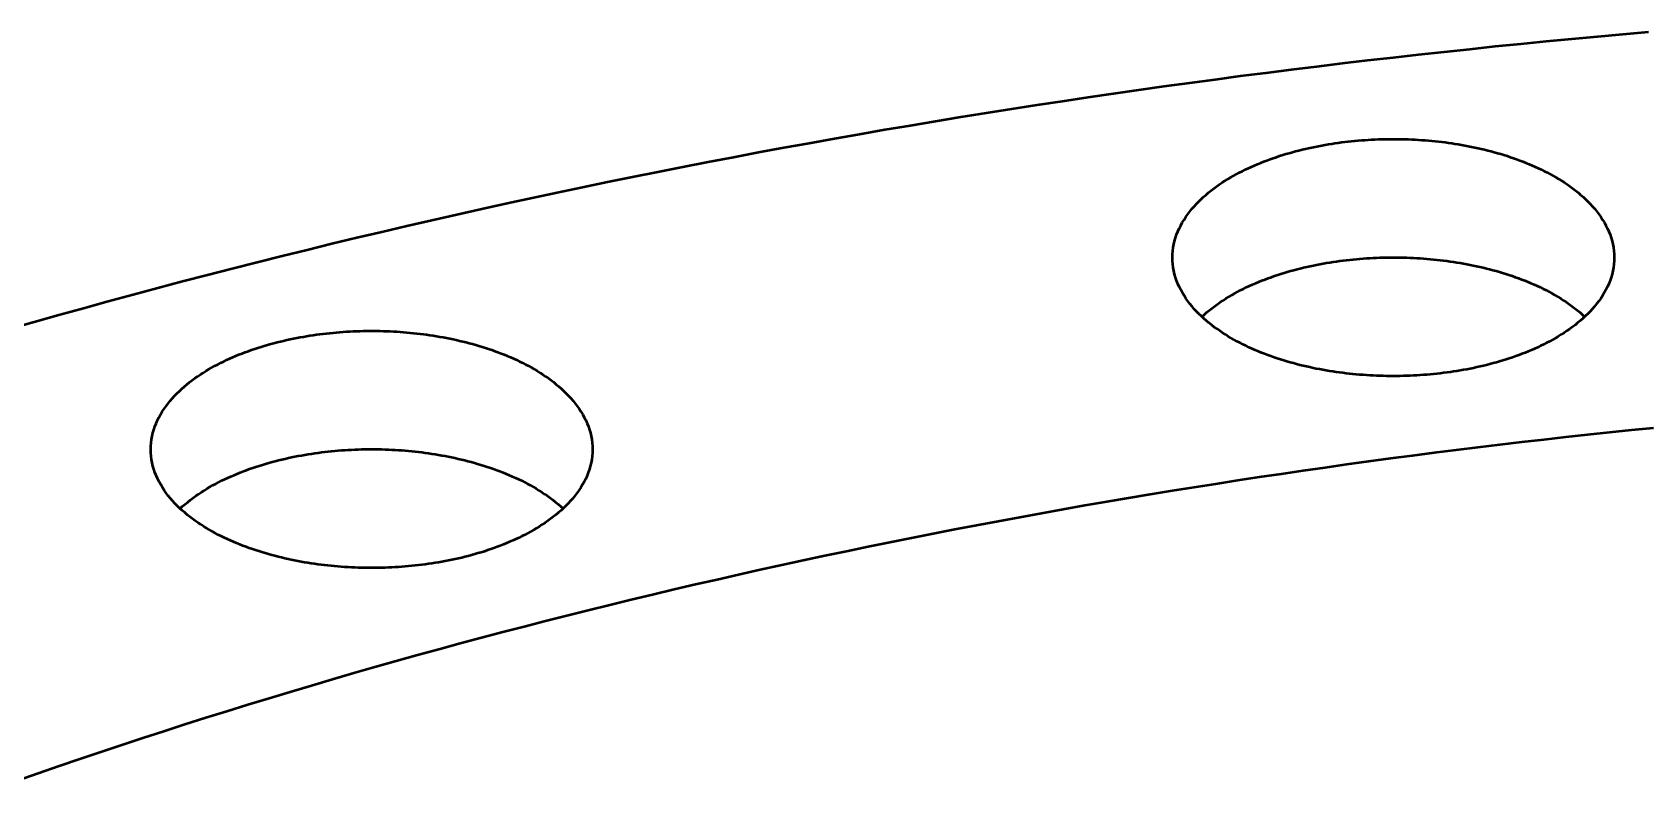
# Model space of a CAD drawing. Header units: millimetres. Extents: x 0 to 841, y 0 to 594.
# Drawn here: x 248 to 305.9, y 427.4 to 454.3 of the extents above; entities that cross this region are included whole.
import ezdxf

# ---------------------------------------------------------------- set-up
doc = ezdxf.new("R2010")
doc.units = ezdxf.units.MM
doc.layers.add('FINA', color=7, linetype='CONTINUOUS', lineweight=25)
doc.layers.add('VIS', color=7, linetype='CONTINUOUS', lineweight=50)

msp = doc.modelspace()

# ---------------------------------------------------------------- linework, layer by layer
at = {"layer": 'FINA'}
for points in [[(306.035, 454.325), (305.116, 454.245), (304.198, 454.162), (303.28, 454.077), (302.362, 453.989), (301.445, 453.899), (300.528, 453.807), (299.611, 453.711), (298.694, 453.614), (297.778, 453.514), (296.861, 453.411), (295.946, 453.305), (295.03, 453.198), (294.115, 453.087), (293.2, 452.974), (292.285, 452.859), (291.371, 452.741), (290.457, 452.62), (289.543, 452.497), (288.63, 452.371), (287.717, 452.242), (286.804, 452.111), (285.892, 451.977), (284.98, 451.841), (284.069, 451.702), (283.158, 451.561), (282.248, 451.417), (281.337, 451.27), (280.428, 451.12), (279.518, 450.968), (278.61, 450.814), (277.701, 450.656), (276.793, 450.496), (275.886, 450.333), (274.979, 450.168), (274.073, 450), (273.167, 449.829), (272.261, 449.655), (271.356, 449.479), (270.452, 449.3), (269.548, 449.118), (268.645, 448.933), (267.742, 448.746), (266.84, 448.556), (265.939, 448.363), (265.038, 448.167), (264.138, 447.969), (263.238, 447.767), (262.339, 447.563), (261.44, 447.356), (260.543, 447.147), (259.646, 446.934), (258.749, 446.718), (257.854, 446.5), (256.959, 446.279), (256.065, 446.054), (255.171, 445.827), (254.278, 445.597), (253.386, 445.364), (252.495, 445.128), (251.605, 444.889), (250.715, 444.647), (249.826, 444.403), (248.938, 444.155), (248.051, 443.904), (247.165, 443.65)], [(288.935, 446.228), (288.938, 446.349), (288.947, 446.468), (288.963, 446.588), (288.985, 446.706), (289.012, 446.823), (289.046, 446.938), (289.084, 447.052), (289.128, 447.164), (289.177, 447.274), (289.231, 447.381), (289.289, 447.486), (289.351, 447.589), (289.416, 447.69), (289.486, 447.788), (289.558, 447.884), (289.634, 447.977), (289.713, 448.068), (289.794, 448.157), (289.878, 448.243), (289.964, 448.327), (290.052, 448.408), (290.142, 448.488), (290.235, 448.565), (290.328, 448.64), (290.424, 448.713), (290.521, 448.784), (290.619, 448.853), (290.719, 448.92), (290.82, 448.985), (290.922, 449.048), (291.025, 449.11), (291.13, 449.17), (291.235, 449.228), (291.341, 449.284), (291.448, 449.339), (291.556, 449.392), (291.664, 449.444), (291.774, 449.494), (291.884, 449.542), (291.994, 449.589), (292.105, 449.635), (292.217, 449.679), (292.329, 449.722), (292.442, 449.763), (292.555, 449.804), (292.669, 449.842), (292.783, 449.88), (292.898, 449.916), (293.013, 449.951), (293.128, 449.985), (293.244, 450.018), (293.36, 450.049), (293.476, 450.079), (293.593, 450.108), (293.71, 450.136), (293.827, 450.163), (293.944, 450.188), (294.062, 450.213), (294.18, 450.236), (294.298, 450.258), (294.416, 450.279), (294.535, 450.3), (294.654, 450.319), (294.772, 450.337), (294.891, 450.354), (295.011, 450.37), (295.13, 450.384), (295.249, 450.398), (295.369, 450.411), (295.488, 450.423), (295.608, 450.434), (295.728, 450.444), (295.848, 450.453), (295.968, 450.46), (296.088, 450.467), (296.208, 450.473), (296.328, 450.478), (296.448, 450.482), (296.568, 450.485), (296.688, 450.487), (296.808, 450.488), (296.928, 450.488), (297.049, 450.487), (297.169, 450.485), (297.289, 450.482), (297.409, 450.478), (297.529, 450.473), (297.649, 450.467), (297.769, 450.46), (297.889, 450.453), (298.009, 450.444), (298.129, 450.434), (298.249, 450.423), (298.368, 450.411), (298.488, 450.398), (298.607, 450.384), (298.726, 450.37), (298.845, 450.354), (298.964, 450.337), (299.083, 450.319), (299.202, 450.3), (299.32, 450.279), (299.439, 450.258), (299.557, 450.236), (299.675, 450.213), (299.792, 450.188), (299.91, 450.163), (300.027, 450.136), (300.144, 450.108), (300.26, 450.079), (300.377, 450.049), (300.493, 450.018), (300.609, 449.985), (300.724, 449.951), (300.839, 449.916), (300.953, 449.88), (301.068, 449.842), (301.181, 449.804), (301.295, 449.763), (301.407, 449.722), (301.52, 449.679), (301.632, 449.635), (301.743, 449.589), (301.853, 449.542), (301.963, 449.494), (302.072, 449.444), (302.181, 449.392), (302.289, 449.339), (302.396, 449.284), (302.502, 449.228), (302.607, 449.17), (302.711, 449.11), (302.815, 449.048), (302.917, 448.985), (303.018, 448.92), (303.118, 448.853), (303.216, 448.784), (303.313, 448.713), (303.408, 448.64), (303.502, 448.565), (303.594, 448.488), (303.685, 448.408), (303.773, 448.327), (303.859, 448.243), (303.943, 448.157), (304.024, 448.068), (304.103, 447.977), (304.178, 447.884), (304.251, 447.788), (304.32, 447.69), (304.386, 447.589), (304.448, 447.486), (304.506, 447.381), (304.56, 447.274), (304.609, 447.164), (304.652, 447.052), (304.691, 446.938), (304.725, 446.823), (304.752, 446.706), (304.774, 446.588), (304.79, 446.468), (304.799, 446.349), (304.802, 446.228)], [(302.478, 443.216), (302.371, 443.16), (302.264, 443.105), (302.155, 443.052), (302.046, 443.001), (301.935, 442.951), (301.825, 442.902), (301.713, 442.855), (301.601, 442.81), (301.489, 442.766), (301.376, 442.723), (301.262, 442.682), (301.148, 442.642), (301.033, 442.603), (300.918, 442.566), (300.803, 442.53), (300.687, 442.495), (300.571, 442.461), (300.454, 442.429), (300.338, 442.398), (300.22, 442.368), (300.103, 442.339), (299.985, 442.311), (299.867, 442.285), (299.749, 442.26), (299.631, 442.235), (299.512, 442.212), (299.393, 442.19), (299.274, 442.169), (299.155, 442.15), (299.035, 442.131), (298.916, 442.113), (298.796, 442.096), (298.676, 442.081), (298.556, 442.066), (298.436, 442.053), (298.316, 442.04), (298.195, 442.029), (298.075, 442.018), (297.954, 442.009), (297.834, 442), (297.713, 441.993), (297.592, 441.987), (297.471, 441.981), (297.351, 441.977), (297.23, 441.973), (297.109, 441.971), (296.988, 441.969), (296.867, 441.969), (296.746, 441.969), (296.625, 441.971), (296.504, 441.973), (296.383, 441.977), (296.263, 441.981), (296.142, 441.987), (296.021, 441.993), (295.9, 442.001), (295.78, 442.009), (295.659, 442.019), (295.539, 442.029), (295.418, 442.041), (295.298, 442.053), (295.178, 442.067), (295.058, 442.081), (294.938, 442.097), (294.818, 442.114), (294.699, 442.131), (294.579, 442.15), (294.46, 442.17), (294.341, 442.191), (294.222, 442.213), (294.103, 442.236), (293.985, 442.26), (293.867, 442.286), (293.749, 442.312), (293.631, 442.34), (293.514, 442.368), (293.396, 442.398), (293.28, 442.43), (293.163, 442.462), (293.047, 442.496), (292.931, 442.53), (292.816, 442.567), (292.701, 442.604), (292.586, 442.643), (292.472, 442.683), (292.359, 442.724), (292.245, 442.767), (292.133, 442.811), (292.021, 442.856), (291.909, 442.903), (291.799, 442.952), (291.689, 443.002), (291.579, 443.054), (291.471, 443.107), (291.363, 443.161), (291.256, 443.218), (291.15, 443.276), (291.045, 443.336), (290.941, 443.397), (290.838, 443.461), (290.736, 443.526), (290.635, 443.593), (290.536, 443.662), (290.438, 443.733), (290.342, 443.806), (290.247, 443.882), (290.155, 443.959), (290.063, 444.039), (289.974, 444.12), (289.888, 444.204), (289.803, 444.291), (289.721, 444.38), (289.642, 444.471), (289.565, 444.564), (289.492, 444.661), (289.422, 444.759), (289.355, 444.86), (289.293, 444.964), (289.234, 445.069), (289.18, 445.177), (289.131, 445.288), (289.086, 445.4), (289.047, 445.515), (289.013, 445.631), (288.985, 445.748), (288.963, 445.867), (288.947, 445.987), (288.938, 446.108), (288.935, 446.228)], [(289.994, 444.102), (290.083, 444.183), (290.174, 444.262), (290.267, 444.339), (290.362, 444.413), (290.458, 444.486), (290.556, 444.556), (290.655, 444.625), (290.755, 444.691), (290.857, 444.756), (290.96, 444.819), (291.064, 444.88), (291.169, 444.939), (291.274, 444.997), (291.381, 445.053), (291.489, 445.107), (291.597, 445.16), (291.706, 445.211), (291.816, 445.26), (291.927, 445.309), (292.038, 445.355), (292.149, 445.4), (292.262, 445.444), (292.374, 445.487), (292.488, 445.528), (292.601, 445.567), (292.716, 445.606), (292.83, 445.643), (292.945, 445.679), (293.061, 445.713), (293.177, 445.747), (293.293, 445.779), (293.409, 445.81), (293.526, 445.839), (293.643, 445.868), (293.76, 445.895), (293.878, 445.922), (293.996, 445.947), (294.114, 445.971), (294.232, 445.994), (294.351, 446.016), (294.469, 446.036), (294.588, 446.056), (294.707, 446.075), (294.827, 446.092), (294.946, 446.109), (295.065, 446.124), (295.185, 446.139), (295.305, 446.152), (295.425, 446.165), (295.545, 446.176), (295.665, 446.187), (295.785, 446.196), (295.905, 446.204), (296.025, 446.212), (296.146, 446.218), (296.266, 446.224), (296.386, 446.228), (296.507, 446.231), (296.627, 446.234), (296.748, 446.235), (296.868, 446.236), (296.989, 446.235), (297.109, 446.234), (297.23, 446.231), (297.35, 446.228), (297.471, 446.224), (297.591, 446.218), (297.711, 446.212), (297.832, 446.204), (297.952, 446.196), (298.072, 446.187), (298.192, 446.176), (298.312, 446.165), (298.432, 446.152), (298.552, 446.139), (298.671, 446.124), (298.791, 446.109), (298.91, 446.092), (299.029, 446.075), (299.148, 446.056), (299.267, 446.036), (299.386, 446.016), (299.505, 445.994), (299.623, 445.971), (299.741, 445.947), (299.859, 445.922), (299.976, 445.895), (300.094, 445.868), (300.211, 445.839), (300.328, 445.81), (300.444, 445.779), (300.56, 445.747), (300.676, 445.713), (300.791, 445.679), (300.906, 445.643), (301.021, 445.606), (301.135, 445.567), (301.249, 445.528), (301.362, 445.487), (301.475, 445.444), (301.587, 445.4), (301.699, 445.355), (301.81, 445.309), (301.921, 445.26), (302.031, 445.211), (302.14, 445.16), (302.248, 445.107), (302.356, 445.053), (302.462, 444.997), (302.568, 444.939), (302.673, 444.88), (302.777, 444.819), (302.88, 444.756), (302.982, 444.691), (303.082, 444.625), (303.181, 444.556), (303.279, 444.486), (303.375, 444.413), (303.47, 444.339), (303.563, 444.262), (303.654, 444.183), (303.743, 444.102)], [(304.802, 446.228), (304.799, 446.107), (304.789, 445.987), (304.774, 445.867), (304.752, 445.748), (304.724, 445.63), (304.69, 445.514), (304.651, 445.4), (304.606, 445.287), (304.557, 445.177), (304.502, 445.069), (304.444, 444.963), (304.381, 444.859), (304.315, 444.758), (304.244, 444.66), (304.171, 444.563), (304.094, 444.47), (304.015, 444.379), (303.933, 444.29), (303.848, 444.203), (303.761, 444.119), (303.672, 444.037), (303.581, 443.958), (303.488, 443.88), (303.393, 443.805), (303.297, 443.732), (303.199, 443.661), (303.099, 443.592), (302.999, 443.525), (302.897, 443.459), (302.794, 443.396), (302.69, 443.334), (302.585, 443.275), (302.478, 443.216)], [(252.24, 439.335), (252.243, 439.455), (252.253, 439.575), (252.268, 439.694), (252.29, 439.812), (252.318, 439.929), (252.351, 440.044), (252.39, 440.158), (252.434, 440.27), (252.483, 440.38), (252.536, 440.487), (252.594, 440.593), (252.656, 440.696), (252.722, 440.796), (252.791, 440.894), (252.864, 440.99), (252.94, 441.083), (253.018, 441.174), (253.1, 441.263), (253.183, 441.349), (253.269, 441.433), (253.358, 441.514), (253.448, 441.594), (253.54, 441.671), (253.634, 441.746), (253.729, 441.819), (253.826, 441.89), (253.925, 441.959), (254.025, 442.026), (254.126, 442.091), (254.228, 442.155), (254.331, 442.216), (254.435, 442.276), (254.54, 442.334), (254.647, 442.39), (254.754, 442.445), (254.861, 442.498), (254.97, 442.55), (255.079, 442.6), (255.189, 442.649), (255.3, 442.696), (255.411, 442.741), (255.523, 442.785), (255.635, 442.828), (255.748, 442.87), (255.861, 442.91), (255.975, 442.949), (256.089, 442.986), (256.203, 443.023), (256.318, 443.058), (256.434, 443.091), (256.549, 443.124), (256.666, 443.155), (256.782, 443.185), (256.898, 443.214), (257.015, 443.242), (257.133, 443.269), (257.25, 443.294), (257.368, 443.319), (257.486, 443.342), (257.604, 443.365), (257.722, 443.386), (257.84, 443.406), (257.959, 443.425), (258.078, 443.443), (258.197, 443.46), (258.316, 443.476), (258.435, 443.491), (258.555, 443.505), (258.674, 443.518), (258.794, 443.529), (258.914, 443.54), (259.033, 443.55), (259.153, 443.559), (259.273, 443.567), (259.393, 443.574), (259.513, 443.58), (259.633, 443.584), (259.753, 443.588), (259.873, 443.591), (259.994, 443.593), (260.114, 443.594), (260.234, 443.594), (260.354, 443.593), (260.474, 443.591), (260.595, 443.588), (260.715, 443.584), (260.835, 443.58), (260.955, 443.574), (261.075, 443.567), (261.195, 443.559), (261.315, 443.55), (261.434, 443.54), (261.554, 443.529), (261.674, 443.518), (261.793, 443.505), (261.913, 443.491), (262.032, 443.476), (262.151, 443.46), (262.27, 443.443), (262.389, 443.425), (262.507, 443.406), (262.626, 443.386), (262.744, 443.365), (262.862, 443.342), (262.98, 443.319), (263.098, 443.294), (263.215, 443.269), (263.332, 443.242), (263.449, 443.214), (263.566, 443.185), (263.682, 443.155), (263.798, 443.124), (263.914, 443.091), (264.029, 443.058), (264.144, 443.023), (264.259, 442.986), (264.373, 442.949), (264.487, 442.91), (264.6, 442.87), (264.713, 442.828), (264.825, 442.785), (264.937, 442.741), (265.048, 442.696), (265.159, 442.649), (265.269, 442.6), (265.378, 442.55), (265.487, 442.498), (265.594, 442.445), (265.701, 442.39), (265.807, 442.334), (265.913, 442.276), (266.017, 442.216), (266.12, 442.155), (266.222, 442.091), (266.323, 442.026), (266.423, 441.959), (266.521, 441.89), (266.618, 441.819), (266.714, 441.746), (266.808, 441.671), (266.9, 441.594), (266.99, 441.514), (267.078, 441.433), (267.165, 441.349), (267.248, 441.263), (267.33, 441.174), (267.408, 441.083), (267.484, 440.99), (267.557, 440.894), (267.626, 440.796), (267.692, 440.696), (267.754, 440.593), (267.812, 440.487), (267.865, 440.38), (267.914, 440.27), (267.958, 440.158), (267.997, 440.044), (268.03, 439.929), (268.058, 439.812), (268.079, 439.694), (268.095, 439.575), (268.105, 439.455), (268.108, 439.335)], [(306.213, 440.103), (305.424, 440.024), (304.635, 439.942), (303.847, 439.858), (303.059, 439.771), (302.271, 439.683), (301.483, 439.592), (300.696, 439.5), (299.909, 439.405), (299.122, 439.308), (298.335, 439.208), (297.549, 439.107), (296.763, 439.003), (295.977, 438.897), (295.192, 438.789), (294.407, 438.678), (293.622, 438.565), (292.837, 438.45), (292.053, 438.333), (291.269, 438.214), (290.486, 438.092), (289.703, 437.968), (288.92, 437.842), (288.138, 437.713), (287.356, 437.583), (286.574, 437.449), (285.793, 437.314), (285.012, 437.176), (284.232, 437.036), (283.452, 436.894), (282.672, 436.749), (281.893, 436.602), (281.115, 436.453), (280.336, 436.302), (279.559, 436.147), (278.781, 435.991), (278.005, 435.832), (277.228, 435.671), (276.453, 435.508), (275.677, 435.342), (274.902, 435.174), (274.128, 435.003), (273.355, 434.83), (272.581, 434.654), (271.809, 434.476), (271.037, 434.296), (270.265, 434.113), (269.494, 433.928), (268.724, 433.74), (267.955, 433.549), (267.185, 433.357), (266.417, 433.161), (265.649, 432.963), (264.882, 432.763), (264.116, 432.56), (263.35, 432.355), (262.585, 432.147), (261.821, 431.936), (261.057, 431.723), (260.294, 431.507), (259.532, 431.289), (258.77, 431.068), (258.01, 430.844), (257.25, 430.618), (256.491, 430.389), (255.733, 430.157), (254.975, 429.923), (254.219, 429.686), (253.463, 429.446), (252.708, 429.204), (251.954, 428.959), (251.201, 428.711), (250.449, 428.46), (249.698, 428.206), (248.947, 427.95), (248.198, 427.691), (247.45, 427.429)], [(306.213, 440.103), (305.424, 440.024), (304.635, 439.942), (303.847, 439.858), (303.059, 439.771), (302.271, 439.683), (301.483, 439.592), (300.696, 439.5), (299.909, 439.405), (299.122, 439.308), (298.335, 439.208), (297.549, 439.107), (296.763, 439.003), (295.977, 438.897), (295.192, 438.789), (294.407, 438.678), (293.622, 438.565), (292.837, 438.45), (292.053, 438.333), (291.269, 438.214), (290.486, 438.092), (289.703, 437.968), (288.92, 437.842), (288.138, 437.713), (287.356, 437.583), (286.574, 437.449), (285.793, 437.314), (285.012, 437.176), (284.232, 437.036), (283.452, 436.894), (282.672, 436.749), (281.893, 436.602), (281.115, 436.453), (280.336, 436.302), (279.559, 436.147), (278.781, 435.991), (278.005, 435.832), (277.228, 435.671), (276.453, 435.508), (275.677, 435.342), (274.902, 435.174), (274.128, 435.003), (273.355, 434.83), (272.581, 434.654), (271.809, 434.476), (271.037, 434.296), (270.265, 434.113), (269.494, 433.928), (268.724, 433.74), (267.955, 433.549), (267.185, 433.357), (266.417, 433.161), (265.649, 432.963), (264.882, 432.763), (264.116, 432.56), (263.35, 432.355), (262.585, 432.147), (261.821, 431.936), (261.057, 431.723), (260.294, 431.507), (259.532, 431.289), (258.77, 431.068), (258.01, 430.844), (257.25, 430.618), (256.491, 430.389), (255.733, 430.157), (254.975, 429.923), (254.219, 429.686), (253.463, 429.446), (252.708, 429.204), (251.954, 428.959), (251.201, 428.711), (250.449, 428.46), (249.698, 428.206), (248.947, 427.95), (248.198, 427.691), (247.45, 427.429)], [(265.784, 436.323), (265.677, 436.266), (265.569, 436.212), (265.461, 436.159), (265.351, 436.107), (265.241, 436.057), (265.13, 436.009), (265.019, 435.962), (264.907, 435.916), (264.794, 435.872), (264.681, 435.829), (264.568, 435.788), (264.453, 435.748), (264.339, 435.709), (264.224, 435.672), (264.108, 435.636), (263.993, 435.601), (263.877, 435.567), (263.76, 435.535), (263.643, 435.504), (263.526, 435.474), (263.409, 435.445), (263.291, 435.418), (263.173, 435.391), (263.055, 435.366), (262.936, 435.342), (262.818, 435.319), (262.699, 435.297), (262.58, 435.276), (262.46, 435.256), (262.341, 435.237), (262.221, 435.219), (262.101, 435.203), (261.982, 435.187), (261.862, 435.173), (261.741, 435.159), (261.621, 435.147), (261.501, 435.135), (261.38, 435.125), (261.26, 435.115), (261.139, 435.107), (261.018, 435.099), (260.898, 435.093), (260.777, 435.087), (260.656, 435.083), (260.535, 435.08), (260.414, 435.077), (260.293, 435.076), (260.173, 435.075), (260.052, 435.076), (259.931, 435.077), (259.81, 435.08), (259.689, 435.083), (259.568, 435.088), (259.447, 435.093), (259.327, 435.1), (259.206, 435.107), (259.085, 435.115), (258.965, 435.125), (258.844, 435.135), (258.724, 435.147), (258.604, 435.159), (258.484, 435.173), (258.364, 435.188), (258.244, 435.203), (258.124, 435.22), (258.004, 435.238), (257.885, 435.256), (257.766, 435.276), (257.646, 435.297), (257.528, 435.319), (257.409, 435.342), (257.29, 435.366), (257.172, 435.392), (257.054, 435.418), (256.937, 435.446), (256.819, 435.475), (256.702, 435.505), (256.585, 435.536), (256.469, 435.568), (256.352, 435.602), (256.237, 435.637), (256.121, 435.673), (256.006, 435.71), (255.892, 435.749), (255.778, 435.789), (255.664, 435.83), (255.551, 435.873), (255.438, 435.917), (255.326, 435.963), (255.215, 436.01), (255.104, 436.058), (254.994, 436.108), (254.885, 436.16), (254.776, 436.213), (254.668, 436.268), (254.561, 436.324), (254.455, 436.382), (254.35, 436.442), (254.246, 436.504), (254.143, 436.567), (254.041, 436.632), (253.941, 436.699), (253.842, 436.768), (253.744, 436.84), (253.648, 436.913), (253.553, 436.988), (253.46, 437.065), (253.369, 437.145), (253.28, 437.227), (253.193, 437.311), (253.109, 437.397), (253.026, 437.486), (252.947, 437.577), (252.871, 437.671), (252.797, 437.767), (252.727, 437.865), (252.661, 437.966), (252.598, 438.07), (252.54, 438.176), (252.485, 438.284), (252.436, 438.394), (252.392, 438.507), (252.352, 438.621), (252.319, 438.737), (252.291, 438.855), (252.269, 438.974), (252.253, 439.093), (252.243, 439.214), (252.24, 439.335)], [(253.299, 437.209), (253.388, 437.29), (253.479, 437.368), (253.572, 437.445), (253.667, 437.52), (253.763, 437.592), (253.861, 437.663), (253.96, 437.731), (254.061, 437.798), (254.162, 437.862), (254.265, 437.925), (254.369, 437.986), (254.474, 438.045), (254.58, 438.103), (254.687, 438.159), (254.794, 438.213), (254.903, 438.266), (255.012, 438.317), (255.122, 438.367), (255.232, 438.415), (255.343, 438.461), (255.455, 438.507), (255.567, 438.55), (255.68, 438.593), (255.793, 438.634), (255.907, 438.674), (256.021, 438.712), (256.136, 438.749), (256.251, 438.785), (256.366, 438.82), (256.482, 438.853), (256.598, 438.885), (256.715, 438.916), (256.832, 438.946), (256.949, 438.974), (257.066, 439.002), (257.184, 439.028), (257.301, 439.053), (257.419, 439.077), (257.538, 439.1), (257.656, 439.122), (257.775, 439.143), (257.894, 439.162), (258.013, 439.181), (258.132, 439.199), (258.251, 439.215), (258.371, 439.231), (258.491, 439.245), (258.61, 439.259), (258.73, 439.271), (258.85, 439.282), (258.97, 439.293), (259.09, 439.302), (259.211, 439.311), (259.331, 439.318), (259.451, 439.324), (259.572, 439.33), (259.692, 439.334), (259.812, 439.338), (259.933, 439.34), (260.053, 439.342), (260.174, 439.342), (260.294, 439.342), (260.415, 439.34), (260.535, 439.338), (260.656, 439.334), (260.776, 439.33), (260.897, 439.324), (261.017, 439.318), (261.137, 439.311), (261.257, 439.302), (261.378, 439.293), (261.498, 439.282), (261.618, 439.271), (261.738, 439.259), (261.857, 439.245), (261.977, 439.231), (262.096, 439.215), (262.216, 439.199), (262.335, 439.181), (262.454, 439.162), (262.573, 439.143), (262.692, 439.122), (262.81, 439.1), (262.928, 439.077), (263.046, 439.053), (263.164, 439.028), (263.282, 439.002), (263.399, 438.974), (263.516, 438.946), (263.633, 438.916), (263.75, 438.885), (263.866, 438.853), (263.982, 438.82), (264.097, 438.785), (264.212, 438.749), (264.327, 438.712), (264.441, 438.674), (264.555, 438.634), (264.668, 438.593), (264.781, 438.55), (264.893, 438.507), (265.005, 438.461), (265.116, 438.415), (265.226, 438.367), (265.336, 438.317), (265.445, 438.266), (265.554, 438.213), (265.661, 438.159), (265.768, 438.103), (265.874, 438.045), (265.979, 437.986), (266.083, 437.925), (266.185, 437.862), (266.287, 437.798), (266.388, 437.731), (266.487, 437.663), (266.584, 437.592), (266.681, 437.52), (266.775, 437.445), (266.868, 437.368), (266.96, 437.29), (267.049, 437.209)], [(268.108, 439.335), (268.104, 439.214), (268.095, 439.093), (268.079, 438.973), (268.057, 438.854), (268.029, 438.737), (267.995, 438.62), (267.956, 438.506), (267.912, 438.393), (267.862, 438.283), (267.808, 438.175), (267.749, 438.069), (267.687, 437.966), (267.62, 437.864), (267.55, 437.766), (267.476, 437.67), (267.4, 437.576), (267.32, 437.485), (267.238, 437.396), (267.154, 437.31), (267.067, 437.225), (266.978, 437.144), (266.886, 437.064), (266.793, 436.987), (266.699, 436.911), (266.602, 436.838), (266.504, 436.767), (266.405, 436.698), (266.304, 436.631), (266.202, 436.566), (266.099, 436.502), (265.995, 436.441), (265.89, 436.381), (265.784, 436.323)]]:
    msp.add_lwpolyline(points, dxfattribs=at)
at = {"layer": 'VIS'}
for points in [[(306.035, 454.325), (305.116, 454.245), (304.198, 454.162), (303.28, 454.077), (302.362, 453.989), (301.445, 453.899), (300.528, 453.807), (299.611, 453.711), (298.694, 453.614), (297.778, 453.514), (296.861, 453.411), (295.946, 453.305), (295.03, 453.198), (294.115, 453.087), (293.2, 452.974), (292.285, 452.859), (291.371, 452.741), (290.457, 452.62), (289.543, 452.497), (288.63, 452.371), (287.717, 452.242), (286.804, 452.111), (285.892, 451.977), (284.98, 451.841), (284.069, 451.702), (283.158, 451.561), (282.248, 451.417), (281.337, 451.27), (280.428, 451.12), (279.518, 450.968), (278.61, 450.814), (277.701, 450.656), (276.793, 450.496), (275.886, 450.333), (274.979, 450.168), (274.073, 450), (273.167, 449.829), (272.261, 449.655), (271.356, 449.479), (270.452, 449.3), (269.548, 449.118), (268.645, 448.933), (267.742, 448.746), (266.84, 448.556), (265.939, 448.363), (265.038, 448.167), (264.138, 447.969), (263.238, 447.767), (262.339, 447.563), (261.44, 447.356), (260.543, 447.147), (259.646, 446.934), (258.749, 446.718), (257.854, 446.5), (256.959, 446.279), (256.065, 446.054), (255.171, 445.827), (254.278, 445.597), (253.386, 445.364), (252.495, 445.128), (251.605, 444.889), (250.715, 444.647), (249.826, 444.403), (248.938, 444.155), (248.051, 443.904), (247.165, 443.65)], [(288.935, 446.228), (288.938, 446.349), (288.947, 446.468), (288.963, 446.588), (288.985, 446.706), (289.012, 446.823), (289.046, 446.938), (289.084, 447.052), (289.128, 447.164), (289.177, 447.274), (289.231, 447.381), (289.289, 447.486), (289.351, 447.589), (289.416, 447.69), (289.486, 447.788), (289.558, 447.884), (289.634, 447.977), (289.713, 448.068), (289.794, 448.157), (289.878, 448.243), (289.964, 448.327), (290.052, 448.408), (290.142, 448.488), (290.235, 448.565), (290.328, 448.64), (290.424, 448.713), (290.521, 448.784), (290.619, 448.853), (290.719, 448.92), (290.82, 448.985), (290.922, 449.048), (291.025, 449.11), (291.13, 449.17), (291.235, 449.228), (291.341, 449.284), (291.448, 449.339), (291.556, 449.392), (291.664, 449.444), (291.774, 449.494), (291.884, 449.542), (291.994, 449.589), (292.105, 449.635), (292.217, 449.679), (292.329, 449.722), (292.442, 449.763), (292.555, 449.804), (292.669, 449.842), (292.783, 449.88), (292.898, 449.916), (293.013, 449.951), (293.128, 449.985), (293.244, 450.018), (293.36, 450.049), (293.476, 450.079), (293.593, 450.108), (293.71, 450.136), (293.827, 450.163), (293.944, 450.188), (294.062, 450.213), (294.18, 450.236), (294.298, 450.258), (294.416, 450.279), (294.535, 450.3), (294.654, 450.319), (294.772, 450.337), (294.891, 450.354), (295.011, 450.37), (295.13, 450.384), (295.249, 450.398), (295.369, 450.411), (295.488, 450.423), (295.608, 450.434), (295.728, 450.444), (295.848, 450.453), (295.968, 450.46), (296.088, 450.467), (296.208, 450.473), (296.328, 450.478), (296.448, 450.482), (296.568, 450.485), (296.688, 450.487), (296.808, 450.488), (296.928, 450.488), (297.049, 450.487), (297.169, 450.485), (297.289, 450.482), (297.409, 450.478), (297.529, 450.473), (297.649, 450.467), (297.769, 450.46), (297.889, 450.453), (298.009, 450.444), (298.129, 450.434), (298.249, 450.423), (298.368, 450.411), (298.488, 450.398), (298.607, 450.384), (298.726, 450.37), (298.845, 450.354), (298.964, 450.337), (299.083, 450.319), (299.202, 450.3), (299.32, 450.279), (299.439, 450.258), (299.557, 450.236), (299.675, 450.213), (299.792, 450.188), (299.91, 450.163), (300.027, 450.136), (300.144, 450.108), (300.26, 450.079), (300.377, 450.049), (300.493, 450.018), (300.609, 449.985), (300.724, 449.951), (300.839, 449.916), (300.953, 449.88), (301.068, 449.842), (301.181, 449.804), (301.295, 449.763), (301.407, 449.722), (301.52, 449.679), (301.632, 449.635), (301.743, 449.589), (301.853, 449.542), (301.963, 449.494), (302.072, 449.444), (302.181, 449.392), (302.289, 449.339), (302.396, 449.284), (302.502, 449.228), (302.607, 449.17), (302.711, 449.11), (302.815, 449.048), (302.917, 448.985), (303.018, 448.92), (303.118, 448.853), (303.216, 448.784), (303.313, 448.713), (303.408, 448.64), (303.502, 448.565), (303.594, 448.488), (303.685, 448.408), (303.773, 448.327), (303.859, 448.243), (303.943, 448.157), (304.024, 448.068), (304.103, 447.977), (304.178, 447.884), (304.251, 447.788), (304.32, 447.69), (304.386, 447.589), (304.448, 447.486), (304.506, 447.381), (304.56, 447.274), (304.609, 447.164), (304.652, 447.052), (304.691, 446.938), (304.725, 446.823), (304.752, 446.706), (304.774, 446.588), (304.79, 446.468), (304.799, 446.349), (304.802, 446.228)], [(302.478, 443.216), (302.371, 443.16), (302.264, 443.105), (302.155, 443.052), (302.046, 443.001), (301.935, 442.951), (301.825, 442.902), (301.713, 442.855), (301.601, 442.81), (301.489, 442.766), (301.376, 442.723), (301.262, 442.682), (301.148, 442.642), (301.033, 442.603), (300.918, 442.566), (300.803, 442.53), (300.687, 442.495), (300.571, 442.461), (300.454, 442.429), (300.338, 442.398), (300.22, 442.368), (300.103, 442.339), (299.985, 442.311), (299.867, 442.285), (299.749, 442.26), (299.631, 442.235), (299.512, 442.212), (299.393, 442.19), (299.274, 442.169), (299.155, 442.15), (299.035, 442.131), (298.916, 442.113), (298.796, 442.096), (298.676, 442.081), (298.556, 442.066), (298.436, 442.053), (298.316, 442.04), (298.195, 442.029), (298.075, 442.018), (297.954, 442.009), (297.834, 442), (297.713, 441.993), (297.592, 441.987), (297.471, 441.981), (297.351, 441.977), (297.23, 441.973), (297.109, 441.971), (296.988, 441.969), (296.867, 441.969), (296.746, 441.969), (296.625, 441.971), (296.504, 441.973), (296.383, 441.977), (296.263, 441.981), (296.142, 441.987), (296.021, 441.993), (295.9, 442.001), (295.78, 442.009), (295.659, 442.019), (295.539, 442.029), (295.418, 442.041), (295.298, 442.053), (295.178, 442.067), (295.058, 442.081), (294.938, 442.097), (294.818, 442.114), (294.699, 442.131), (294.579, 442.15), (294.46, 442.17), (294.341, 442.191), (294.222, 442.213), (294.103, 442.236), (293.985, 442.26), (293.867, 442.286), (293.749, 442.312), (293.631, 442.34), (293.514, 442.368), (293.396, 442.398), (293.28, 442.43), (293.163, 442.462), (293.047, 442.496), (292.931, 442.53), (292.816, 442.567), (292.701, 442.604), (292.586, 442.643), (292.472, 442.683), (292.359, 442.724), (292.245, 442.767), (292.133, 442.811), (292.021, 442.856), (291.909, 442.903), (291.799, 442.952), (291.689, 443.002), (291.579, 443.054), (291.471, 443.107), (291.363, 443.161), (291.256, 443.218), (291.15, 443.276), (291.045, 443.336), (290.941, 443.397), (290.838, 443.461), (290.736, 443.526), (290.635, 443.593), (290.536, 443.662), (290.438, 443.733), (290.342, 443.806), (290.247, 443.882), (290.155, 443.959), (290.063, 444.039), (289.974, 444.12), (289.888, 444.204), (289.803, 444.291), (289.721, 444.38), (289.642, 444.471), (289.565, 444.564), (289.492, 444.661), (289.422, 444.759), (289.355, 444.86), (289.293, 444.964), (289.234, 445.069), (289.18, 445.177), (289.131, 445.288), (289.086, 445.4), (289.047, 445.515), (289.013, 445.631), (288.985, 445.748), (288.963, 445.867), (288.947, 445.987), (288.938, 446.108), (288.935, 446.228)], [(289.994, 444.102), (290.083, 444.183), (290.174, 444.262), (290.267, 444.339), (290.362, 444.413), (290.458, 444.486), (290.556, 444.556), (290.655, 444.625), (290.755, 444.691), (290.857, 444.756), (290.96, 444.819), (291.064, 444.88), (291.169, 444.939), (291.274, 444.997), (291.381, 445.053), (291.489, 445.107), (291.597, 445.16), (291.706, 445.211), (291.816, 445.26), (291.927, 445.309), (292.038, 445.355), (292.149, 445.4), (292.262, 445.444), (292.374, 445.487), (292.488, 445.528), (292.601, 445.567), (292.716, 445.606), (292.83, 445.643), (292.945, 445.679), (293.061, 445.713), (293.177, 445.747), (293.293, 445.779), (293.409, 445.81), (293.526, 445.839), (293.643, 445.868), (293.76, 445.895), (293.878, 445.922), (293.996, 445.947), (294.114, 445.971), (294.232, 445.994), (294.351, 446.016), (294.469, 446.036), (294.588, 446.056), (294.707, 446.075), (294.827, 446.092), (294.946, 446.109), (295.065, 446.124), (295.185, 446.139), (295.305, 446.152), (295.425, 446.165), (295.545, 446.176), (295.665, 446.187), (295.785, 446.196), (295.905, 446.204), (296.025, 446.212), (296.146, 446.218), (296.266, 446.224), (296.386, 446.228), (296.507, 446.231), (296.627, 446.234), (296.748, 446.235), (296.868, 446.236), (296.989, 446.235), (297.109, 446.234), (297.23, 446.231), (297.35, 446.228), (297.471, 446.224), (297.591, 446.218), (297.711, 446.212), (297.832, 446.204), (297.952, 446.196), (298.072, 446.187), (298.192, 446.176), (298.312, 446.165), (298.432, 446.152), (298.552, 446.139), (298.671, 446.124), (298.791, 446.109), (298.91, 446.092), (299.029, 446.075), (299.148, 446.056), (299.267, 446.036), (299.386, 446.016), (299.505, 445.994), (299.623, 445.971), (299.741, 445.947), (299.859, 445.922), (299.976, 445.895), (300.094, 445.868), (300.211, 445.839), (300.328, 445.81), (300.444, 445.779), (300.56, 445.747), (300.676, 445.713), (300.791, 445.679), (300.906, 445.643), (301.021, 445.606), (301.135, 445.567), (301.249, 445.528), (301.362, 445.487), (301.475, 445.444), (301.587, 445.4), (301.699, 445.355), (301.81, 445.309), (301.921, 445.26), (302.031, 445.211), (302.14, 445.16), (302.248, 445.107), (302.356, 445.053), (302.462, 444.997), (302.568, 444.939), (302.673, 444.88), (302.777, 444.819), (302.88, 444.756), (302.982, 444.691), (303.082, 444.625), (303.181, 444.556), (303.279, 444.486), (303.375, 444.413), (303.47, 444.339), (303.563, 444.262), (303.654, 444.183), (303.743, 444.102)], [(304.802, 446.228), (304.799, 446.107), (304.789, 445.987), (304.774, 445.867), (304.752, 445.748), (304.724, 445.63), (304.69, 445.514), (304.651, 445.4), (304.606, 445.287), (304.557, 445.177), (304.502, 445.069), (304.444, 444.963), (304.381, 444.859), (304.315, 444.758), (304.244, 444.66), (304.171, 444.563), (304.094, 444.47), (304.015, 444.379), (303.933, 444.29), (303.848, 444.203), (303.761, 444.119), (303.672, 444.037), (303.581, 443.958), (303.488, 443.88), (303.393, 443.805), (303.297, 443.732), (303.199, 443.661), (303.099, 443.592), (302.999, 443.525), (302.897, 443.459), (302.794, 443.396), (302.69, 443.334), (302.585, 443.275), (302.478, 443.216)], [(252.24, 439.335), (252.243, 439.455), (252.253, 439.575), (252.268, 439.694), (252.29, 439.812), (252.318, 439.929), (252.351, 440.044), (252.39, 440.158), (252.434, 440.27), (252.483, 440.38), (252.536, 440.487), (252.594, 440.593), (252.656, 440.696), (252.722, 440.796), (252.791, 440.894), (252.864, 440.99), (252.94, 441.083), (253.018, 441.174), (253.1, 441.263), (253.183, 441.349), (253.269, 441.433), (253.358, 441.514), (253.448, 441.594), (253.54, 441.671), (253.634, 441.746), (253.729, 441.819), (253.826, 441.89), (253.925, 441.959), (254.025, 442.026), (254.126, 442.091), (254.228, 442.155), (254.331, 442.216), (254.435, 442.276), (254.54, 442.334), (254.647, 442.39), (254.754, 442.445), (254.861, 442.498), (254.97, 442.55), (255.079, 442.6), (255.189, 442.649), (255.3, 442.696), (255.411, 442.741), (255.523, 442.785), (255.635, 442.828), (255.748, 442.87), (255.861, 442.91), (255.975, 442.949), (256.089, 442.986), (256.203, 443.023), (256.318, 443.058), (256.434, 443.091), (256.549, 443.124), (256.666, 443.155), (256.782, 443.185), (256.898, 443.214), (257.015, 443.242), (257.133, 443.269), (257.25, 443.294), (257.368, 443.319), (257.486, 443.342), (257.604, 443.365), (257.722, 443.386), (257.84, 443.406), (257.959, 443.425), (258.078, 443.443), (258.197, 443.46), (258.316, 443.476), (258.435, 443.491), (258.555, 443.505), (258.674, 443.518), (258.794, 443.529), (258.914, 443.54), (259.033, 443.55), (259.153, 443.559), (259.273, 443.567), (259.393, 443.574), (259.513, 443.58), (259.633, 443.584), (259.753, 443.588), (259.873, 443.591), (259.994, 443.593), (260.114, 443.594), (260.234, 443.594), (260.354, 443.593), (260.474, 443.591), (260.595, 443.588), (260.715, 443.584), (260.835, 443.58), (260.955, 443.574), (261.075, 443.567), (261.195, 443.559), (261.315, 443.55), (261.434, 443.54), (261.554, 443.529), (261.674, 443.518), (261.793, 443.505), (261.913, 443.491), (262.032, 443.476), (262.151, 443.46), (262.27, 443.443), (262.389, 443.425), (262.507, 443.406), (262.626, 443.386), (262.744, 443.365), (262.862, 443.342), (262.98, 443.319), (263.098, 443.294), (263.215, 443.269), (263.332, 443.242), (263.449, 443.214), (263.566, 443.185), (263.682, 443.155), (263.798, 443.124), (263.914, 443.091), (264.029, 443.058), (264.144, 443.023), (264.259, 442.986), (264.373, 442.949), (264.487, 442.91), (264.6, 442.87), (264.713, 442.828), (264.825, 442.785), (264.937, 442.741), (265.048, 442.696), (265.159, 442.649), (265.269, 442.6), (265.378, 442.55), (265.487, 442.498), (265.594, 442.445), (265.701, 442.39), (265.807, 442.334), (265.913, 442.276), (266.017, 442.216), (266.12, 442.155), (266.222, 442.091), (266.323, 442.026), (266.423, 441.959), (266.521, 441.89), (266.618, 441.819), (266.714, 441.746), (266.808, 441.671), (266.9, 441.594), (266.99, 441.514), (267.078, 441.433), (267.165, 441.349), (267.248, 441.263), (267.33, 441.174), (267.408, 441.083), (267.484, 440.99), (267.557, 440.894), (267.626, 440.796), (267.692, 440.696), (267.754, 440.593), (267.812, 440.487), (267.865, 440.38), (267.914, 440.27), (267.958, 440.158), (267.997, 440.044), (268.03, 439.929), (268.058, 439.812), (268.079, 439.694), (268.095, 439.575), (268.105, 439.455), (268.108, 439.335)], [(306.213, 440.103), (305.424, 440.024), (304.635, 439.942), (303.847, 439.858), (303.059, 439.771), (302.271, 439.683), (301.483, 439.592), (300.696, 439.5), (299.909, 439.405), (299.122, 439.308), (298.335, 439.208), (297.549, 439.107), (296.763, 439.003), (295.977, 438.897), (295.192, 438.789), (294.407, 438.678), (293.622, 438.565), (292.837, 438.45), (292.053, 438.333), (291.269, 438.214), (290.486, 438.092), (289.703, 437.968), (288.92, 437.842), (288.138, 437.713), (287.356, 437.583), (286.574, 437.449), (285.793, 437.314), (285.012, 437.176), (284.232, 437.036), (283.452, 436.894), (282.672, 436.749), (281.893, 436.602), (281.115, 436.453), (280.336, 436.302), (279.559, 436.147), (278.781, 435.991), (278.005, 435.832), (277.228, 435.671), (276.453, 435.508), (275.677, 435.342), (274.902, 435.174), (274.128, 435.003), (273.355, 434.83), (272.581, 434.654), (271.809, 434.476), (271.037, 434.296), (270.265, 434.113), (269.494, 433.928), (268.724, 433.74), (267.955, 433.549), (267.185, 433.357), (266.417, 433.161), (265.649, 432.963), (264.882, 432.763), (264.116, 432.56), (263.35, 432.355), (262.585, 432.147), (261.821, 431.936), (261.057, 431.723), (260.294, 431.507), (259.532, 431.289), (258.77, 431.068), (258.01, 430.844), (257.25, 430.618), (256.491, 430.389), (255.733, 430.157), (254.975, 429.923), (254.219, 429.686), (253.463, 429.446), (252.708, 429.204), (251.954, 428.959), (251.201, 428.711), (250.449, 428.46), (249.698, 428.206), (248.947, 427.95), (248.198, 427.691), (247.45, 427.429)], [(306.213, 440.103), (305.424, 440.024), (304.635, 439.942), (303.847, 439.858), (303.059, 439.771), (302.271, 439.683), (301.483, 439.592), (300.696, 439.5), (299.909, 439.405), (299.122, 439.308), (298.335, 439.208), (297.549, 439.107), (296.763, 439.003), (295.977, 438.897), (295.192, 438.789), (294.407, 438.678), (293.622, 438.565), (292.837, 438.45), (292.053, 438.333), (291.269, 438.214), (290.486, 438.092), (289.703, 437.968), (288.92, 437.842), (288.138, 437.713), (287.356, 437.583), (286.574, 437.449), (285.793, 437.314), (285.012, 437.176), (284.232, 437.036), (283.452, 436.894), (282.672, 436.749), (281.893, 436.602), (281.115, 436.453), (280.336, 436.302), (279.559, 436.147), (278.781, 435.991), (278.005, 435.832), (277.228, 435.671), (276.453, 435.508), (275.677, 435.342), (274.902, 435.174), (274.128, 435.003), (273.355, 434.83), (272.581, 434.654), (271.809, 434.476), (271.037, 434.296), (270.265, 434.113), (269.494, 433.928), (268.724, 433.74), (267.955, 433.549), (267.185, 433.357), (266.417, 433.161), (265.649, 432.963), (264.882, 432.763), (264.116, 432.56), (263.35, 432.355), (262.585, 432.147), (261.821, 431.936), (261.057, 431.723), (260.294, 431.507), (259.532, 431.289), (258.77, 431.068), (258.01, 430.844), (257.25, 430.618), (256.491, 430.389), (255.733, 430.157), (254.975, 429.923), (254.219, 429.686), (253.463, 429.446), (252.708, 429.204), (251.954, 428.959), (251.201, 428.711), (250.449, 428.46), (249.698, 428.206), (248.947, 427.95), (248.198, 427.691), (247.45, 427.429)], [(265.784, 436.323), (265.677, 436.266), (265.569, 436.212), (265.461, 436.159), (265.351, 436.107), (265.241, 436.057), (265.13, 436.009), (265.019, 435.962), (264.907, 435.916), (264.794, 435.872), (264.681, 435.829), (264.568, 435.788), (264.453, 435.748), (264.339, 435.709), (264.224, 435.672), (264.108, 435.636), (263.993, 435.601), (263.877, 435.567), (263.76, 435.535), (263.643, 435.504), (263.526, 435.474), (263.409, 435.445), (263.291, 435.418), (263.173, 435.391), (263.055, 435.366), (262.936, 435.342), (262.818, 435.319), (262.699, 435.297), (262.58, 435.276), (262.46, 435.256), (262.341, 435.237), (262.221, 435.219), (262.101, 435.203), (261.982, 435.187), (261.862, 435.173), (261.741, 435.159), (261.621, 435.147), (261.501, 435.135), (261.38, 435.125), (261.26, 435.115), (261.139, 435.107), (261.018, 435.099), (260.898, 435.093), (260.777, 435.087), (260.656, 435.083), (260.535, 435.08), (260.414, 435.077), (260.293, 435.076), (260.173, 435.075), (260.052, 435.076), (259.931, 435.077), (259.81, 435.08), (259.689, 435.083), (259.568, 435.088), (259.447, 435.093), (259.327, 435.1), (259.206, 435.107), (259.085, 435.115), (258.965, 435.125), (258.844, 435.135), (258.724, 435.147), (258.604, 435.159), (258.484, 435.173), (258.364, 435.188), (258.244, 435.203), (258.124, 435.22), (258.004, 435.238), (257.885, 435.256), (257.766, 435.276), (257.646, 435.297), (257.528, 435.319), (257.409, 435.342), (257.29, 435.366), (257.172, 435.392), (257.054, 435.418), (256.937, 435.446), (256.819, 435.475), (256.702, 435.505), (256.585, 435.536), (256.469, 435.568), (256.352, 435.602), (256.237, 435.637), (256.121, 435.673), (256.006, 435.71), (255.892, 435.749), (255.778, 435.789), (255.664, 435.83), (255.551, 435.873), (255.438, 435.917), (255.326, 435.963), (255.215, 436.01), (255.104, 436.058), (254.994, 436.108), (254.885, 436.16), (254.776, 436.213), (254.668, 436.268), (254.561, 436.324), (254.455, 436.382), (254.35, 436.442), (254.246, 436.504), (254.143, 436.567), (254.041, 436.632), (253.941, 436.699), (253.842, 436.768), (253.744, 436.84), (253.648, 436.913), (253.553, 436.988), (253.46, 437.065), (253.369, 437.145), (253.28, 437.227), (253.193, 437.311), (253.109, 437.397), (253.026, 437.486), (252.947, 437.577), (252.871, 437.671), (252.797, 437.767), (252.727, 437.865), (252.661, 437.966), (252.598, 438.07), (252.54, 438.176), (252.485, 438.284), (252.436, 438.394), (252.392, 438.507), (252.352, 438.621), (252.319, 438.737), (252.291, 438.855), (252.269, 438.974), (252.253, 439.093), (252.243, 439.214), (252.24, 439.335)], [(253.299, 437.209), (253.388, 437.29), (253.479, 437.368), (253.572, 437.445), (253.667, 437.52), (253.763, 437.592), (253.861, 437.663), (253.96, 437.731), (254.061, 437.798), (254.162, 437.862), (254.265, 437.925), (254.369, 437.986), (254.474, 438.045), (254.58, 438.103), (254.687, 438.159), (254.794, 438.213), (254.903, 438.266), (255.012, 438.317), (255.122, 438.367), (255.232, 438.415), (255.343, 438.461), (255.455, 438.507), (255.567, 438.55), (255.68, 438.593), (255.793, 438.634), (255.907, 438.674), (256.021, 438.712), (256.136, 438.749), (256.251, 438.785), (256.366, 438.82), (256.482, 438.853), (256.598, 438.885), (256.715, 438.916), (256.832, 438.946), (256.949, 438.974), (257.066, 439.002), (257.184, 439.028), (257.301, 439.053), (257.419, 439.077), (257.538, 439.1), (257.656, 439.122), (257.775, 439.143), (257.894, 439.162), (258.013, 439.181), (258.132, 439.199), (258.251, 439.215), (258.371, 439.231), (258.491, 439.245), (258.61, 439.259), (258.73, 439.271), (258.85, 439.282), (258.97, 439.293), (259.09, 439.302), (259.211, 439.311), (259.331, 439.318), (259.451, 439.324), (259.572, 439.33), (259.692, 439.334), (259.812, 439.338), (259.933, 439.34), (260.053, 439.342), (260.174, 439.342), (260.294, 439.342), (260.415, 439.34), (260.535, 439.338), (260.656, 439.334), (260.776, 439.33), (260.897, 439.324), (261.017, 439.318), (261.137, 439.311), (261.257, 439.302), (261.378, 439.293), (261.498, 439.282), (261.618, 439.271), (261.738, 439.259), (261.857, 439.245), (261.977, 439.231), (262.096, 439.215), (262.216, 439.199), (262.335, 439.181), (262.454, 439.162), (262.573, 439.143), (262.692, 439.122), (262.81, 439.1), (262.928, 439.077), (263.046, 439.053), (263.164, 439.028), (263.282, 439.002), (263.399, 438.974), (263.516, 438.946), (263.633, 438.916), (263.75, 438.885), (263.866, 438.853), (263.982, 438.82), (264.097, 438.785), (264.212, 438.749), (264.327, 438.712), (264.441, 438.674), (264.555, 438.634), (264.668, 438.593), (264.781, 438.55), (264.893, 438.507), (265.005, 438.461), (265.116, 438.415), (265.226, 438.367), (265.336, 438.317), (265.445, 438.266), (265.554, 438.213), (265.661, 438.159), (265.768, 438.103), (265.874, 438.045), (265.979, 437.986), (266.083, 437.925), (266.185, 437.862), (266.287, 437.798), (266.388, 437.731), (266.487, 437.663), (266.584, 437.592), (266.681, 437.52), (266.775, 437.445), (266.868, 437.368), (266.96, 437.29), (267.049, 437.209)], [(268.108, 439.335), (268.104, 439.214), (268.095, 439.093), (268.079, 438.973), (268.057, 438.854), (268.029, 438.737), (267.995, 438.62), (267.956, 438.506), (267.912, 438.393), (267.862, 438.283), (267.808, 438.175), (267.749, 438.069), (267.687, 437.966), (267.62, 437.864), (267.55, 437.766), (267.476, 437.67), (267.4, 437.576), (267.32, 437.485), (267.238, 437.396), (267.154, 437.31), (267.067, 437.225), (266.978, 437.144), (266.886, 437.064), (266.793, 436.987), (266.699, 436.911), (266.602, 436.838), (266.504, 436.767), (266.405, 436.698), (266.304, 436.631), (266.202, 436.566), (266.099, 436.502), (265.995, 436.441), (265.89, 436.381), (265.784, 436.323)]]:
    msp.add_lwpolyline(points, dxfattribs=at)

doc.saveas('drawing.dxf')
